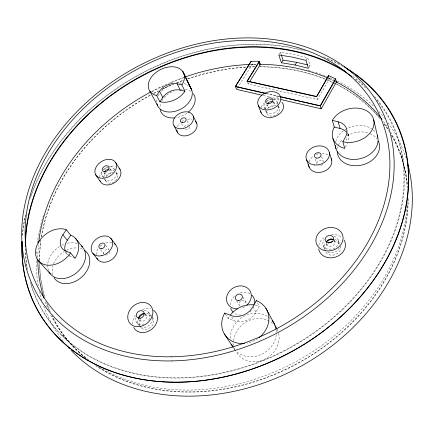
<?xml version="1.0" encoding="UTF-8"?>
<svg xmlns="http://www.w3.org/2000/svg" width="434" height="434" viewBox="0 0 434 434"><rect width="100%" height="100%" fill="white"/><g stroke="black" fill="none" stroke-linecap="round" stroke-linejoin="round"><path stroke-width="0.33" stroke-dasharray="2.17 1.63" d="M225.354 314.097L228.067 318.431L234.078 320.797A16.606 14.279 -31.1 0 0 256.011 312.16L259.277 306.127L256.836 301.668M345.372 147.262L347.488 143.361M247.543 82.341L248.199 83.99L317.449 99.532L329.417 78.695L328.967 77.078M309.051 67.21L310.012 65.583L307.625 57.657L294.192 54.462L280.424 52.275L278.785 54.939M306.003 60.38L307.625 57.657M248.199 83.99L249.246 82.308M237.311 88.227L252.284 64.351L251.655 62.68M252.284 64.351L255.881 64.281M266.113 93.397L279.187 96.381M266.21 93.646L279.279 96.63M263.329 95.513L270.501 97.162M273.111 97.764L279.653 99.267M309.182 65.344L310.012 65.583M69.359 255.968A14.87 11.072 -38.1 0 0 70.319 256.407L75.06 258.273M329.417 78.695L333.817 80.735M61.655 334.902L74.154 347.384M64.959 251.753L66.836 253.971M65.811 251.058L68.268 253.977M68.68 254.46L70.319 256.407M136.726 322.652L140.708 327.507M138.234 318.795L139.439 320.281M144.69 313.169L146.09 314.948M148.58 312.317L151.298 315.795A7.817 6.391 -40.4 0 0 144.961 313.592M151.683 316.288L152.828 317.764M100.558 249.621L103.813 253.809M105.663 245.308L108.88 249.523M104.686 179.356L106.189 181.553M102.142 175.613L103.959 178.287M110.263 168.94L110.958 169.965M103.894 172.651L104.947 174.235M113.762 168.582L114.5 169.699M117.43 174.159L115.97 171.94A6.76 4.888 -33.1 0 1 112.612 179.719A6.76 4.888 -33.1 0 1 104.415 178.938M233.405 347.764L235.548 351.041M231.772 317.053L234.078 320.797M236.796 300.941L239.15 304.95M242.921 297.106L245.877 302.292M252.951 306.702L256.011 312.16M181.64 123.815L183.484 127.401M187.011 120.847L188.828 124.444M264.235 107.176L264.957 109.048M265.679 110.92L266.628 113.393M266.682 104.697L267.16 105.961M323.281 245.584L324.572 249.04M326.238 243.067L326.672 244.239M273.409 101.165L274.114 103.075M277.733 103.748L277.044 101.854L277.706 103.688M278.416 105.636L279.501 108.625M276.675 96.039L277.673 98.811M334.462 240.273L334.858 241.385M338.124 239.682L339.567 243.827M315.361 159.164L317.037 164.139M280.424 52.275L281.031 54.082M321.681 156.593L323.308 161.584A3.391 2.637 -18.2 0 0 318.909 160.531A3.391 2.637 -18.2 0 0 317.167 164.377M347.78 133.368L348.372 135.278M316.929 97.834L317.449 99.532M347.743 133.325L348.686 136.439L347.77 133.113M328.413 77.024L329.059 79.324M346.137 138.522L346.983 141.544M402.009 155.898L405.492 173.171M25.259 248.666L25.275 249.979M48.548 270.778A20.957 15.629 -39.5 0 1 59.919 246.322M61.753 245.302A20.957 15.629 -39.5 0 1 64.601 244.065M67.487 243.219A20.957 15.629 -39.5 0 1 77.61 243.707M67.601 254.753A14.87 11.072 -38.1 0 1 65.615 252.089M52.715 274.733A20.756 15.581 -39.7 0 1 52.791 266.047M53.572 263.747A20.756 15.581 -39.7 0 1 63.831 251.736M66.548 250.223A20.756 15.581 -39.7 0 1 77.23 247.933M80.415 248.449A20.756 15.581 -39.7 0 1 83.149 249.496M276.241 330.334A23.734 20.924 -32.3 0 1 276.366 332.536M276.252 334.728A23.734 20.924 -32.3 0 1 258.04 355.696A23.734 20.924 -32.3 0 1 233.324 347.677M230.454 338.449A23.734 20.924 -32.3 0 1 244.841 315.865A23.734 20.924 -32.3 0 1 270.686 318.93M228.067 318.431A24.152 21.125 -32.1 0 1 229.152 316.657M255.387 305.064A24.152 21.125 -32.1 0 1 259.277 306.127M258.084 338.39A24.418 21.244 -32 0 1 247.071 343.131M277.19 329.222A23.479 20.805 -32.4 0 1 278.031 331.213M278.639 333.301A23.479 20.805 -32.4 0 1 264.116 359.455A23.479 20.805 -32.4 0 1 236.264 352.137M234.87 349.234A23.479 20.805 -32.4 0 1 234.523 348.214M233.899 345.578A23.479 20.805 -32.4 0 1 233.655 342.876M233.72 340.723A23.479 20.805 -32.4 0 1 249.214 320.417A23.479 20.805 -32.4 0 1 273.485 324.117M335.742 141.576A21.673 16.601 -15.3 0 1 343.489 130.667M345.231 129.5A21.673 16.601 -15.3 0 1 371.808 128.903M373.24 129.994A21.673 16.601 -15.3 0 1 375.649 132.598M347.9 134.16A15.309 11.685 -17.1 0 1 348.41 141.18M337.511 148.444A21.461 16.541 -15.1 0 1 337.912 146.844M338.482 145.309A21.461 16.541 -15.1 0 1 342.312 139.65M347.01 135.913A21.461 16.541 -15.1 0 1 368.531 133.048M370.202 133.672A21.461 16.541 -15.1 0 1 377.162 139.081M156.777 101.892A18.792 13.139 -27.1 0 1 157.075 99.044M158.226 95.822A18.792 13.139 -27.1 0 1 159.462 93.684M161.399 91.232A18.792 13.139 -27.1 0 1 171.528 84.538M179.139 83.046A18.792 13.139 -27.1 0 1 181.748 83.165M184.087 83.605A18.792 13.139 -27.1 0 1 188.589 85.775M186.794 113.279A18.629 13.118 -27.1 0 1 176.264 117.685M160.016 106.433A18.629 13.118 -27.1 0 1 160.64 103.607M161.839 100.921A18.629 13.118 -27.1 0 1 173.383 91.048M181 89.176A18.629 13.118 -27.1 0 1 182.112 89.122M185.199 89.312A18.629 13.118 -27.1 0 1 191.508 91.872M309.003 161.779A11.864 9.239 -18.2 0 1 313.218 156.256M316.337 154.52A11.864 9.239 -18.2 0 1 318.643 153.788M322.099 153.403A11.864 9.239 -18.2 0 1 327.865 154.9M322.663 164.345A3.391 2.637 -18.2 0 1 318.73 165.468M251.329 310.538A12.722 10.915 -30.8 0 1 249.447 312.225M241 315.127A12.722 10.915 -30.8 0 1 233.866 312.778M230.297 304.89A12.722 10.915 -30.8 0 1 234.734 295.972M240.311 292.874A12.722 10.915 -30.8 0 1 250.223 293.921M244.749 306.692A12.879 10.98 -30.7 0 1 241.092 308.33M241.532 300.654A3.635 3.119 -30.8 0 1 245.031 301.066A3.635 3.119 -30.8 0 1 245.85 304.212M240.3 306.409A3.635 3.119 -30.8 0 1 240.561 301.196M177.446 126.625A10.714 7.752 -27.2 0 1 180.023 122.985M181.613 121.672A10.714 7.752 -27.2 0 1 184.466 120.088M187.548 119.193A10.714 7.752 -27.2 0 1 192.116 119.328M189.821 126.94A3.06 2.213 -27.2 0 1 187.629 129.538A3.06 2.213 -27.2 0 1 184.45 129.18M184.309 126.967A3.06 2.213 -27.2 0 1 188.182 125.052M96.098 254.519A11.609 8.864 -37.3 0 1 97.992 248.866M99.983 246.441A11.609 8.864 -37.3 0 1 102.701 244.326M105.88 242.877A11.609 8.864 -37.3 0 1 111.934 242.601M109.786 251.807A3.315 2.533 -37.3 0 1 105.261 254.948M103.932 253.906A3.315 2.533 -37.3 0 1 105.18 250.212A3.315 2.533 -37.3 0 1 109.097 249.876M22.465 235.445A202.266 157.981 -28.2 0 1 25.508 215.432M30.337 198.002A202.266 157.981 -28.2 0 1 306.382 51.31M327.426 58.742A202.266 157.981 -28.2 0 1 343.592 66.896M388.067 122.822A196.309 156.191 -28.2 0 1 405.877 157.64M63.201 341.222A196.309 156.191 -28.2 0 1 43.601 305.699M41.924 300.632A196.309 156.191 -28.2 0 1 39.505 291.61M38.295 285.718A196.309 156.191 -28.2 0 1 36.174 258.48M36.347 253.803A196.309 156.191 -28.2 0 1 36.619 249.805M37.302 243.208A196.309 156.191 -28.2 0 1 43.378 215.486M152.112 91.612A196.309 156.191 -28.2 0 1 163.591 85.943M170.996 82.672A196.309 156.191 -28.2 0 1 183.549 77.773M250.711 64.357A196.309 156.191 -28.2 0 1 256.033 64.194M308.059 70.27A196.309 156.191 -28.2 0 1 312.447 71.496M315.659 72.478A196.309 156.191 -28.2 0 1 334.213 79.606M337.164 80.995A196.309 156.191 -28.2 0 1 373.696 106.314M378.757 111.5A196.309 156.191 -28.2 0 1 384.828 118.574M376.853 100.097A198.067 154.634 -28.2 0 1 286.511 349.435A198.067 154.634 -28.2 0 1 30.76 283.147M27.559 269.628A198.067 154.634 -28.2 0 1 25.649 252.512M355.289 79.048A198.067 154.634 -28.2 0 1 367.148 89.377M391.663 135.706A192.24 152.887 -28.2 0 1 407.434 186.587M407.922 202.06A192.24 152.887 -28.2 0 1 294.523 364.891A192.24 152.887 -28.2 0 1 96.782 366.101M85.693 357.969A192.24 152.887 -28.2 0 1 52.411 316.381M50.208 311.655A192.24 152.887 -28.2 0 1 46.845 303.138M45.022 297.55A192.24 152.887 -28.2 0 1 39.651 263.411M39.613 260.807A192.24 152.887 -28.2 0 1 40.953 240.637M41.534 236.763A192.24 152.887 -28.2 0 1 150.875 94.965M153.788 93.413A192.24 152.887 -28.2 0 1 158.497 91.015M162.077 89.279A192.24 152.887 -28.2 0 1 173.584 84.18M176.654 82.937A192.24 152.887 -28.2 0 1 184.087 80.138M187.824 78.831A192.24 152.887 -28.2 0 1 246.056 67.216M248.709 67.075A192.24 152.887 -28.2 0 1 254.693 66.869M260.069 66.836A192.24 152.887 -28.2 0 1 379.712 118.401M384.123 124.075A192.24 152.887 -28.2 0 1 388.94 131.16M391.571 135.034A192.495 153.099 -28.2 0 1 407.439 183.907M408.237 198.701A192.495 153.099 -28.2 0 1 295.722 364.56A192.495 153.099 -28.2 0 1 95.518 365.585M85.514 358.175A192.495 153.099 -28.2 0 1 51.906 315.93M49.221 309.99A192.495 153.099 -28.2 0 1 46.411 302.639M44.252 295.787A192.495 153.099 -28.2 0 1 39.418 262.825M39.391 260.216A192.495 153.099 -28.2 0 1 40.829 240.024M41.322 236.796A192.495 153.099 -28.2 0 1 150.799 94.829M153.717 93.283A192.495 153.099 -28.2 0 1 158.432 90.88M162.018 89.144A192.495 153.099 -28.2 0 1 173.54 84.033M176.611 82.791A192.495 153.099 -28.2 0 1 182.806 80.436M187.797 78.679A192.495 153.099 -28.2 0 1 246.094 67.053M248.747 66.907A192.495 153.099 -28.2 0 1 254.742 66.7M258.783 66.662A192.495 153.099 -28.2 0 1 379.929 118.281M384.345 123.961A192.495 153.099 -28.2 0 1 388.457 129.94M390.454 131.974A192.984 153.121 -28.2 0 1 407.325 190.119M407.141 205.45A192.984 153.121 -28.2 0 1 292.836 363.28A192.984 153.121 -28.2 0 1 98.925 366.795M88.541 359.786A192.984 153.121 -28.2 0 1 50.556 314.493M47.333 307.353A192.984 153.121 -28.2 0 1 44.778 300.61M37.812 257.503A192.984 153.121 -28.2 0 1 38.431 245.08M151.357 91.666A192.984 153.121 -28.2 0 1 184.173 77.279M250.396 64.449A192.984 153.121 -28.2 0 1 255.772 64.319M328.451 78.299A192.984 153.121 -28.2 0 1 333.339 80.534M383.553 121.477A192.984 153.121 -28.2 0 1 388.029 128.014M22.394 235.391A202.45 158.117 -28.2 0 1 25.541 214.879M30.863 196.141A202.45 158.117 -28.2 0 1 303.024 50.094M323.607 56.805A202.45 158.117 -28.2 0 1 338.791 63.847M374.748 96.636A198.512 154.971 -28.2 0 1 288.474 348.773A198.512 154.971 -28.2 0 1 30.168 282.116M26.729 266.33A198.512 154.971 -28.2 0 1 25.237 248.275M352.885 76.541A198.512 154.971 -28.2 0 1 362.96 84.663M261.154 107.518A11.826 8.658 -21.4 0 1 264.604 102.836M266.476 101.496A11.826 8.658 -21.4 0 1 279.057 100.08M318.751 245.411A13.622 11.441 -17.3 0 1 323.835 237.702M331.43 234.675A13.622 11.441 -17.3 0 1 341.704 237.344M132.701 324.084A13.4 10.953 -40.4 0 1 135.289 315.1M142.401 309.507A13.4 10.953 -40.4 0 1 150.734 308.943M99.576 177.061A11.588 8.382 -33.1 0 1 101.952 171.837M104.209 169.537A11.588 8.382 -33.1 0 1 115.373 166.26M334.614 239.552A7.948 6.673 -17.3 0 1 339.724 244.494M339.345 247.798A7.948 6.673 -17.3 0 1 326.78 251.66M324.887 249.658A7.948 6.673 -17.3 0 1 325.603 242.736M334.039 236.221A7.996 6.694 -17.5 0 1 337.647 245.302A7.996 6.694 -17.5 0 1 326.514 248.785A7.996 6.694 -17.5 0 1 324.323 239.259M340.359 246.132A7.915 6.662 -17.2 0 1 335.449 254.557A7.915 6.662 -17.2 0 1 325.739 251.937M324.979 249.328A7.915 6.662 -17.2 0 1 328.033 243.485M334.001 241.667A7.915 6.662 -17.2 0 1 339.41 244.293M334.343 240.382A4.34 3.635 -17.5 0 1 331.95 246.062A4.34 3.635 -17.5 0 1 326.422 243.148M103.965 177.468A6.76 4.888 -33.1 0 1 106.2 172.417M109.026 170.578A6.76 4.888 -33.1 0 1 114.153 170.361M109.921 166.596A6.798 4.893 -33 0 1 114.25 170.584M104.399 177.392A6.798 4.893 -33 0 1 102.001 171.967M103.118 169.992A6.798 4.893 -33 0 1 107.431 166.987M115.618 172.58A6.738 4.883 -33.1 0 1 114.31 181.786A6.738 4.883 -33.1 0 1 105.446 179.128M105.977 176.974A6.738 4.883 -33.1 0 1 113.024 172.179M109.873 169.238A3.689 2.658 -33 0 1 111.05 172.531A3.689 2.658 -33 0 1 107.008 175.103A3.689 2.658 -33 0 1 104.567 172.618M152.236 318.29A7.817 6.391 -40.4 0 1 149.139 325.359A7.817 6.391 -40.4 0 1 141.658 327.198M139.569 326.026A7.817 6.391 -40.4 0 1 138.338 319.109M144.072 310.456A7.861 6.407 -40.3 0 1 148.439 320.628M144.213 323.97A7.861 6.407 -40.3 0 1 135.533 317.514M152.432 317.265A7.785 6.374 -40.5 0 1 150.522 327.442A7.785 6.374 -40.5 0 1 140.323 327.003M139.531 325.18A7.785 6.374 -40.5 0 1 140.898 319.261M145.043 315.995A7.785 6.374 -40.5 0 1 150.994 316.131M144.799 313.912A4.269 3.477 -40.3 0 1 144.918 320.135A4.269 3.477 -40.3 0 1 138.793 319.012M278.595 106.129A6.895 5.051 -21.4 0 1 273.404 113.182A6.895 5.051 -21.4 0 1 265.51 110.426M265.418 108.863A6.895 5.051 -21.4 0 1 268.212 104.686M272.72 102.999A6.895 5.051 -21.4 0 1 277.082 104.019M273.181 99.272A6.933 5.056 -21.5 0 1 277.076 104.957M266.009 109.102A6.933 5.056 -21.5 0 1 264.707 103.124M266.264 101.334A6.933 5.056 -21.5 0 1 271.326 99.229M277.538 106.227A6.873 5.045 -21.4 0 1 274.999 115.417A6.873 5.045 -21.4 0 1 266.465 110.822M267.387 108.907A6.873 5.045 -21.4 0 1 276.029 105.646M273.387 102.196A3.765 2.745 -21.5 0 1 271.738 107.041A3.765 2.745 -21.5 0 1 267.018 104.844"/><path stroke-width="0.65" d="M256.456 300.974L256.266 300.626L252.951 306.702A16.79 14.355 -31.1 0 1 230.779 315.447L224.72 313.082L224.931 313.419M342.871 141.761L345.627 136.705A15.461 11.723 -17.3 0 0 338.167 121.775L332.319 120.397L334.278 127.075A22.015 16.698 -15.6 0 0 344.77 148.379L342.871 141.761A22.232 16.752 -15.8 0 0 371.976 130.157A22.232 16.752 -15.8 0 0 361.403 108.75A22.232 16.752 -15.8 0 0 332.319 120.397M280.972 99.57L321.193 108.82L336.437 82.031L335.585 78.885L328.543 75.554L316.587 96.701L247.109 81.234L259.331 61.237L251.134 61.308L235.364 86.382L236.595 89.366L262.027 95.214M321.193 108.82L320.259 105.744L335.585 78.885M335.656 79.151L320.341 106.004L279.93 96.782M316.587 96.701L328.614 75.82M295.093 65.013L308.411 68.29L306.003 60.38L292.565 57.142L278.785 54.939L281.433 62.767L295.093 65.013L296.699 62.344L307.511 64.888M281.433 62.767L283.049 60.114L281.232 54.684M247.109 81.234L259.429 61.492M249.593 81.744L260.454 64.286L259.331 61.237M65.192 251.009A14.87 11.072 -38.1 0 1 67.335 240.23L70.709 235.19L66.288 229.732A21.483 15.743 -39.1 0 0 39.196 241.125A21.483 15.743 -39.1 0 0 43.487 264.268A21.483 15.743 -39.1 0 0 70.585 252.919L75.06 258.273A21.277 15.7 -39.2 0 0 70.709 235.19M159.945 101.757L162.815 97.46A13.525 9.477 -27.2 0 1 180.262 90.115L184.944 91.238L181.857 84.901A19.221 13.177 -27.1 0 0 175.884 67.194A19.221 13.177 -27.1 0 0 151.005 77.686A19.221 13.177 -27.1 0 0 156.641 95.529L159.945 101.757A19.053 13.166 -27.1 0 0 184.944 91.238M70.585 252.919L65.811 251.058A15.016 11.105 -37.9 0 1 62.865 234.805L66.288 229.732M156.641 95.529L159.549 91.211A13.644 9.488 -27.2 0 1 177.148 83.789L181.857 84.901M259.95 64.281L260.454 64.286M283.049 60.114L296.699 62.344M247.011 80.984L316.505 96.446M235.364 86.382L265.456 93.245M279.843 96.527L320.259 105.744M265.554 93.5L235.467 86.632L251.134 61.308M334.278 127.075L340.077 128.469A15.309 11.685 -17.1 0 1 346.522 132.131M336.003 81.809L336.437 82.031M38.246 260.579L50.42 273.984M62.865 234.805L67.335 240.23M75.641 238.526L82.509 247.038M92.914 253.467L97.878 259.7M110.844 238.342L115.585 244.711M95.664 174.783L100.281 181.439M224.351 333.93L233.047 347.222A23.734 20.924 -32.3 0 1 231.653 344.298M115.699 162.669A11.713 8.403 -33 0 1 104.382 178.146A11.713 8.403 -33 0 1 97.075 165.555A11.713 8.403 -33 0 1 115.699 162.669L120.093 169.444M265.852 308.205L274.424 324.057M149.833 91.113L157.71 105.891M174.007 125.833L177.766 132.961M159.549 91.211L162.815 97.46M193.228 116.073A10.828 7.769 -27.2 0 1 180.522 128.79A10.828 7.769 -27.2 0 1 176.106 116.014A10.828 7.769 -27.2 0 1 193.228 116.073L196.792 123.305M177.148 83.789L180.262 90.115M191.204 88.851L182.681 71.35L191.752 90.098L183.956 73.753M258.192 105.299L261.138 112.807M259.055 62.089L260.085 64.883M306.61 159.907L309.209 167.323M329.39 152.681L331.739 160.206M332.9 138.424L336.003 148.764M338.167 121.775L340.077 128.469M328.543 75.554L328.717 76.178M373.723 119.882L377.77 137.307M81.418 245.964A20.957 15.629 -39.5 0 1 76.178 273.051A20.957 15.629 -39.5 0 1 48.988 271.765M84.831 250.537A20.756 15.581 -39.7 0 1 81.549 277.217A20.756 15.581 -39.7 0 1 54.033 277.689M256.266 300.626A24.418 21.244 -32 0 1 259.082 337.636M244.63 343.473A24.418 21.244 -32 0 1 224.72 313.082M272.107 320.471A23.734 20.924 -32.3 0 1 276.089 329.243M230.427 314.91A24.152 21.125 -32.1 0 1 254.324 304.901M274.896 325.652A23.479 20.805 -32.4 0 1 276.952 328.744M377.282 135.663A21.673 16.601 -15.3 0 1 360.079 158.73A21.673 16.601 -15.3 0 1 335.384 145.444M378.339 141.077A21.461 16.541 -15.1 0 1 362.493 164.871A21.461 16.541 -15.1 0 1 337.272 151.759M190.483 87.706A18.792 13.139 -27.1 0 1 179.882 109.547A18.792 13.139 -27.1 0 1 156.989 103.737M193.39 93.804A18.629 13.118 -27.1 0 1 188.269 112.146M174.49 117.912A18.629 13.118 -27.1 0 1 160.173 109.688M331.158 158.388A11.864 9.239 -18.2 0 1 322.359 171.929A11.864 9.239 -18.2 0 1 308.585 164.557M251.921 295.234A12.722 10.915 -30.8 0 1 254.753 303.491M233.058 312.051A12.722 10.915 -30.8 0 1 230.758 308.27M237.289 308.899A12.879 10.98 -30.7 0 1 227.373 294.664A12.879 10.98 -30.7 0 1 246.197 287.232A12.879 10.98 -30.7 0 1 246.843 305.129M195.555 121.27A10.714 7.752 -27.2 0 1 189.924 134.643A10.714 7.752 -27.2 0 1 176.79 129.923M114.256 243.604A11.609 8.864 -37.3 0 1 112.726 258.854A11.609 8.864 -37.3 0 1 96.874 258.214M355.283 74.496A202.266 157.981 -28.2 0 1 283.505 355.831A202.266 157.981 -28.2 0 1 22.074 241.537M347.064 68.984A202.266 157.981 -28.2 0 1 353.135 72.972M344.026 66.765A202.45 158.117 -28.2 0 1 291.089 351.969A202.45 158.117 -28.2 0 1 22.009 241.369M407.792 164.068A196.309 156.191 -28.2 0 1 300.843 366.285A196.309 156.191 -28.2 0 1 71.084 350.309M69.25 348.339A196.309 156.191 -28.2 0 1 68.344 347.346M25.503 246.55A198.067 154.634 -28.2 0 1 144.462 74.708A198.067 154.634 -28.2 0 1 352.061 76.634M43.948 298.125A192.984 153.121 -28.2 0 1 37.812 259.467M38.626 243.138A192.984 153.121 -28.2 0 1 150.772 91.975M184.797 77.057A192.984 153.121 -28.2 0 1 249.073 64.503M259.814 64.319A192.984 153.121 -28.2 0 1 327.22 77.767M335.742 81.711A192.984 153.121 -28.2 0 1 381.985 119.383M25.313 241.125A198.512 154.971 -28.2 0 1 143.041 75.077A198.512 154.971 -28.2 0 1 345.914 71.778M282.019 102.223A11.826 8.658 -21.4 0 1 275.541 116.285A11.826 8.658 -21.4 0 1 260.682 111.077M344.053 240.024A13.622 11.441 -17.3 0 1 335.921 256.966A13.622 11.441 -17.3 0 1 318.675 248.866M153.49 310.245A13.4 10.953 -40.4 0 1 152.274 328.777A13.4 10.953 -40.4 0 1 133.672 327.42M119.052 168.115A11.588 8.382 -33.1 0 1 114.836 182.502A11.588 8.382 -33.1 0 1 99.918 180.653M326.601 241.673A7.948 6.673 -17.3 0 1 333.187 239.356M328.684 243.045A7.915 6.662 -17.2 0 1 332.466 241.722M326.476 242.416A4.34 3.635 -17.5 0 1 329.449 239.232A4.34 3.635 -17.5 0 1 333.811 239.839M104.719 172.027A3.689 2.658 -33 0 1 109.026 169.103M138.62 318.475A7.817 6.391 -40.4 0 1 144.224 313.777M138.706 318.263A4.269 3.477 -40.3 0 1 144.159 313.722M267.273 104.014A3.765 2.745 -21.5 0 1 272.601 101.8M314.476 164.963A12.006 9.277 -18.4 0 0 329.162 151.748A12.006 9.277 -18.4 0 0 309.588 149.654A12.006 9.277 -18.4 0 0 314.476 164.963M316.749 158.106A3.429 2.653 -18.4 0 0 320.965 154.347A3.429 2.653 -18.4 0 0 315.382 153.723A3.429 2.653 -18.4 0 0 316.749 158.106M238.385 300.594A3.678 3.136 -30.7 0 0 242.139 295.646A3.678 3.136 -30.7 0 0 236.053 295.679A3.678 3.136 -30.7 0 0 238.385 300.594M182.747 122.659A3.092 2.219 -27.2 0 0 186.012 118.835A3.092 2.219 -27.2 0 0 181.011 119.231A3.092 2.219 -27.2 0 0 182.747 122.659M101.665 255.702A11.74 8.897 -37.1 0 0 111.408 239.031A11.74 8.897 -37.1 0 0 92.719 243.148A11.74 8.897 -37.1 0 0 101.665 255.702M101.806 248.682A3.353 2.544 -37.1 0 0 104.621 243.924A3.353 2.544 -37.1 0 0 99.278 245.074A3.353 2.544 -37.1 0 0 101.806 248.682M171.967 360.909A195.322 150.414 -28.2 0 0 384.15 115.547A195.322 150.414 -28.2 0 0 67.65 121.802A195.322 150.414 -28.2 0 0 171.967 360.909M171.734 356.781A191.313 147.262 -28.2 0 0 380.287 116.887A191.313 147.262 -28.2 0 0 70.492 122.258A191.313 147.262 -28.2 0 0 171.734 356.781M265.684 109.927A11.951 8.68 -21.5 0 0 280.57 96.966A11.951 8.68 -21.5 0 0 261.518 95.447A11.951 8.68 -21.5 0 0 265.684 109.927M268.066 103.617A3.787 2.75 -21.5 0 0 272.807 99.527A3.787 2.75 -21.5 0 0 266.785 99.017A3.787 2.75 -21.5 0 0 268.066 103.617M325.842 250.792A13.79 11.512 -17.6 0 0 342.67 235.125A13.79 11.512 -17.6 0 0 319.977 231.729A13.79 11.512 -17.6 0 0 325.842 250.792M328.25 242.785A4.367 3.646 -17.6 0 0 333.616 237.854A4.367 3.646 -17.6 0 0 326.444 236.736A4.367 3.646 -17.6 0 0 328.25 242.785M140.383 326.46A13.562 11.013 -40.1 0 0 151.162 306.464A13.562 11.013 -40.1 0 0 129.397 310.842A13.562 11.013 -40.1 0 0 140.383 326.46M140.269 318.258A4.297 3.488 -40.1 0 0 143.725 311.943A4.297 3.488 -40.1 0 0 136.829 313.283A4.297 3.488 -40.1 0 0 140.269 318.258M105.25 171.696A3.711 2.658 -33 0 0 108.858 166.802A3.711 2.658 -33 0 0 102.966 167.687A3.711 2.658 -33 0 0 105.25 171.696"/></g></svg>
